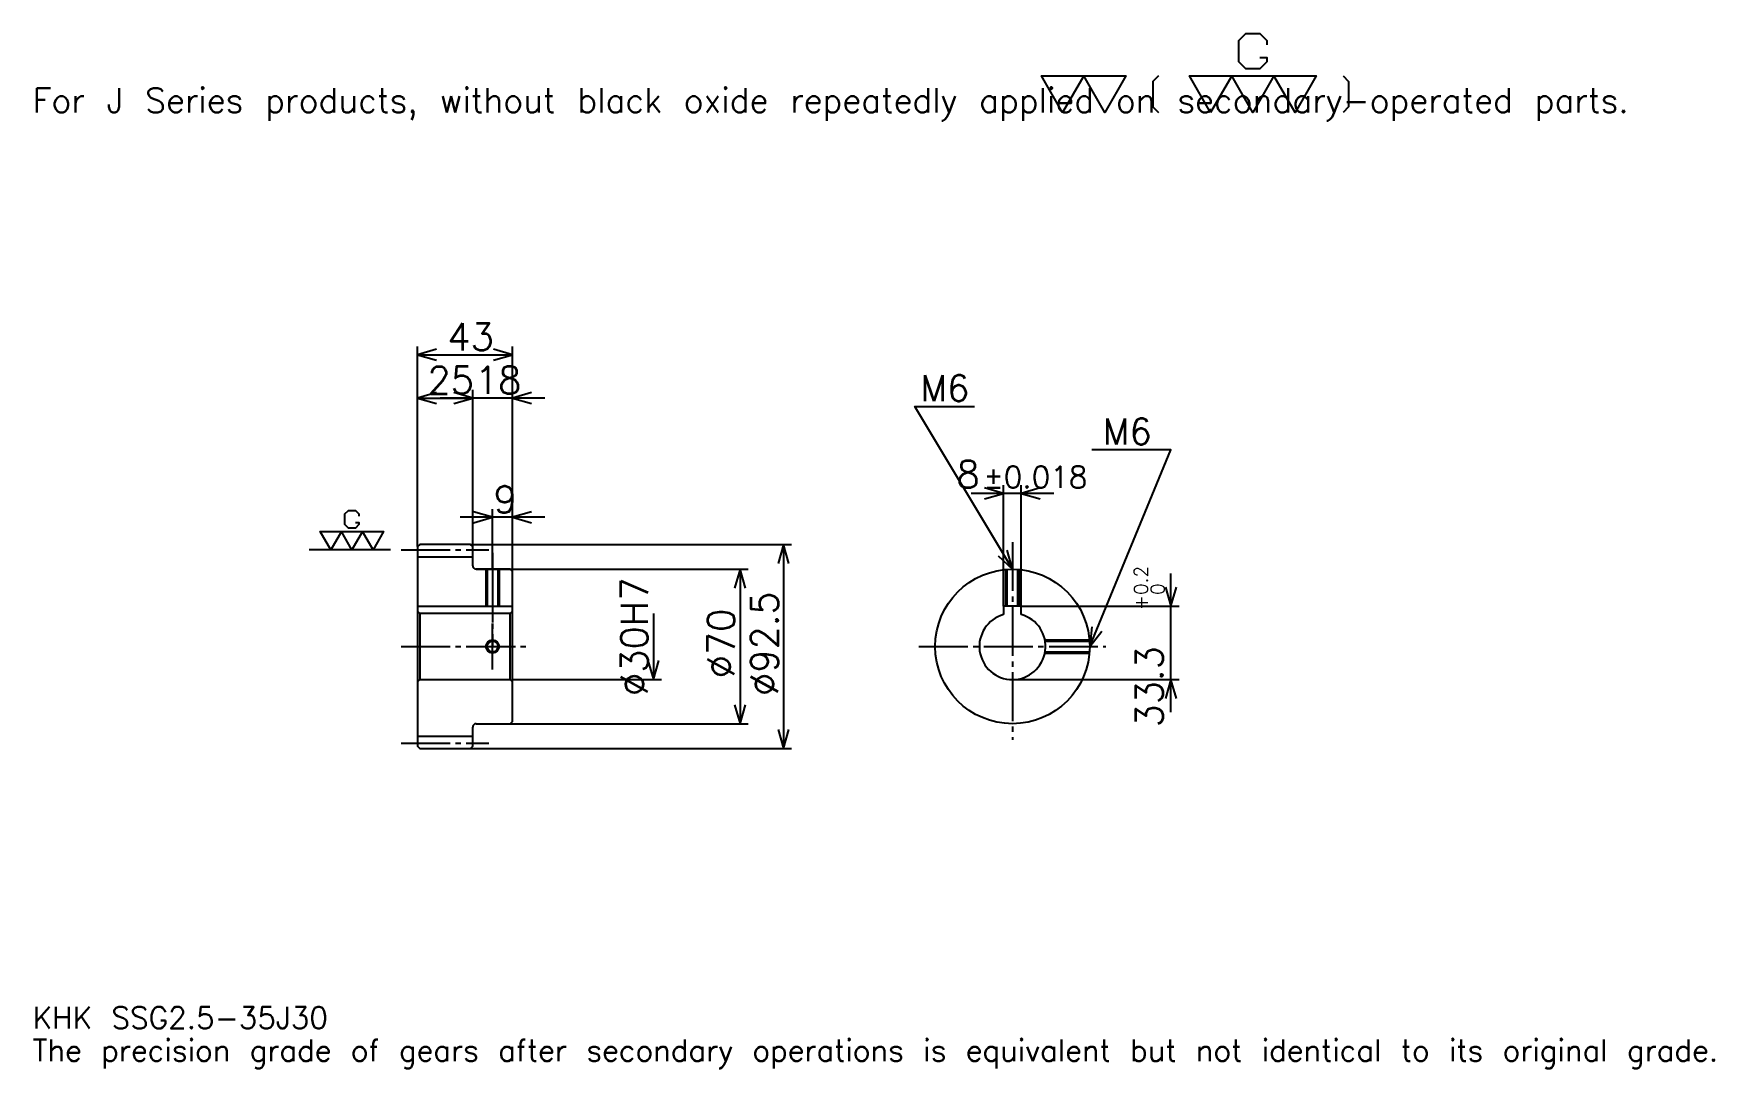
# Model space of a CAD drawing. Extents: x 25 to 787, y 9 to 478.
import ezdxf

# ---------------------------------------------------------------- set-up
doc = ezdxf.new("R2010")
doc.units = 0
doc.linetypes.add('DASHDOT', pattern=[29.478262, 22.108696, -2.456522, 2.456522, -2.456522])
doc.layers.get('0').update_dxf_attribs({"linetype": 'CONTINUOUS'})
doc.layers.add('DASHDOT', color=6, linetype='DASHDOT')
doc.styles.add('KANJI', font='TXT', dxfattribs={"bigfont": 'BIGFONT'})

msp = doc.modelspace()

# ---------------------------------------------------------------- linework, layer by layer
at = {"color": 5}
for p, q in [((198.978271, 246.456512), (198.978271, 336.119568)), ((241.978271, 246.456512), (241.978271, 336.119568)), ((198.978271, 332.434784), (241.978271, 332.434784)), ((198.978271, 312.782593), (223.978271, 312.782593)), ((256.717407, 312.782593), (209.239136, 312.782593)), ((223.978271, 246.456512), (223.978271, 316.467377)), ((487.326111, 269.597809), (449.847839, 269.597809)), ((464.586975, 218.506516), (464.586975, 273.282593)), ((472.586975, 218.506516), (472.586975, 273.282593)), ((232.978271, 246.456512), (232.978271, 262.423889)), ((256.717407, 258.739136), (218.239136, 258.739136)), ((198.978271, 245.456512), (198.978271, 246.456512)), ((222.978271, 246.456512), (241.978271, 246.456512)), ((223.978271, 245.456512), (223.978271, 246.456512)), ((232.978271, 235.206512), (232.978271, 246.456512)), ((232.978271, 235.206512), (232.978271, 246.456512)), ((241.978271, 246.456512), (368.489136, 246.456512)), ((241.978271, 234.206512), (241.978271, 246.456512)), ((364.804352, 246.456512), (364.804352, 153.956512)), ((225.478271, 235.206512), (241.978271, 235.206512)), ((241.978271, 235.206512), (348.836975, 235.206512)), ((345.152191, 235.206512), (345.152191, 165.206512)), ((540.434814, 170.467377), (540.434814, 233.245636)), ((305.847839, 215.206512), (305.847839, 185.206512)), ((472.586975, 218.506516), (544.119629, 218.506516)), ((241.978271, 185.206512), (309.532623, 185.206512)), ((468.586975, 185.206512), (544.119629, 185.206512)), ((225.478271, 165.206512), (241.978271, 165.206512)), ((241.978271, 165.206512), (348.836975, 165.206512)), ((222.978271, 153.956512), (241.978271, 153.956512)), ((241.978271, 153.956512), (368.489136, 153.956512))]:
    msp.add_line(p, q, dxfattribs=at)
at = {"color": 7}
msp.add_line((186.695663, 243.956512), (149.847839, 243.956512), dxfattribs=at)
at = {"color": 4}
for p, q in [((198.978271, 240.831512), (223.978271, 240.831512)), ((198.978271, 218.506516), (241.978271, 218.506516)), ((199.978271, 215.206512), (199.978271, 185.206512)), ((240.978271, 215.206512), (241.978271, 216.206512)), ((240.978271, 185.206512), (241.978271, 184.206512)), ((198.978271, 159.581512), (223.978271, 159.581512))]:
    msp.add_line(p, q, dxfattribs=at)
at = {"color": 7}
for points in [[(580.721741, 467.083038), (583.915222, 467.083038), (583.915222, 465.166962), (580.721741, 461.97348), (574.334778, 461.97348), (571.141296, 465.166962), (571.141296, 474.747406), (574.334778, 477.940887), (580.721741, 477.940887), (583.915222, 474.747406), (583.915222, 472.831299)], [(491.304352, 442.17392), (481.723907, 458.779999), (520.045654, 458.779999), (510.46521, 442.17392), (500.884796, 458.779999), (491.304352, 442.17392)], [(534.735657, 458.779999), (532.180847, 456.22522), (532.180847, 444.728699), (534.735657, 442.17392)], [(558.367371, 442.17392), (548.786987, 458.779999), (606.269592, 458.779999), (596.689148, 442.17392), (587.108704, 458.779999), (577.528259, 442.17392), (567.947815, 458.779999), (558.367371, 442.17392)], [(618.404785, 458.779999), (620.959595, 456.22522), (620.959595, 444.728699), (618.404785, 442.17392)], [(170.851105, 256.411072), (172.447845, 256.411072), (172.447845, 255.453033), (170.851105, 253.856293), (167.657623, 253.856293), (166.060883, 255.453033), (166.060883, 260.243256), (167.657623, 261.839996), (170.851105, 261.839996), (172.447845, 260.243256), (172.447845, 259.285217)], [(159.67392, 243.956512), (154.883698, 252.259552), (183.625015, 252.259552), (178.834793, 243.956512), (174.044571, 252.259552), (169.254364, 243.956512), (164.464142, 252.259552), (159.67392, 243.956512)]]:
    msp.add_lwpolyline(points, dxfattribs=at)
at = {"color": 5}
for points in [[(207.576096, 334.891296), (198.978271, 332.434784), (207.576096, 329.978271)], [(233.380447, 329.978271), (241.978271, 332.434784), (233.380447, 334.891296)], [(207.576096, 315.239136), (198.978271, 312.782593), (207.576096, 310.32608)], [(215.380447, 310.32608), (223.978271, 312.782593), (215.380447, 315.239136)], [(215.380447, 310.32608), (223.978271, 312.782593), (215.380447, 315.239136)], [(250.576096, 315.239136), (241.978271, 312.782593), (250.576096, 310.32608)], [(468.586975, 235.206512), (424.369568, 308.902161), (451.391296, 308.902161)], [(503.586975, 200.206512), (540.434814, 289.25), (504.56955, 289.25)], [(455.989136, 267.141296), (464.586975, 269.597809), (455.989136, 272.054321)], [(481.184814, 272.054321), (472.586975, 269.597809), (481.184814, 267.141296)], [(224.380447, 256.282593), (232.978271, 258.739136), (224.380447, 261.195648)], [(250.576096, 261.195648), (241.978271, 258.739136), (250.576096, 256.282593)], [(367.260864, 237.858688), (364.804352, 246.456512), (362.347839, 237.858688)], [(462.056976, 241.315216), (468.586975, 235.206512), (466.269867, 243.842957)], [(347.608704, 226.608688), (345.152191, 235.206512), (342.695679, 226.608688)], [(537.978271, 227.10434), (540.434814, 218.506516), (542.891357, 227.10434)], [(504.604706, 209.090286), (503.586975, 200.206512), (509.144379, 207.21167)], [(303.391327, 193.804337), (305.847839, 185.206512), (308.304352, 193.804337)], [(542.891357, 176.608688), (540.434814, 185.206512), (537.978271, 176.608688)], [(342.695679, 173.804337), (345.152191, 165.206512), (347.608704, 173.804337)], [(362.347839, 162.554337), (364.804352, 153.956512), (367.260864, 162.554337)]]:
    msp.add_lwpolyline(points, dxfattribs=at)
at = {"color": 4}
for points in [[(223.978271, 236.706512), (223.978271, 245.456512), (222.978271, 246.456512), (199.978271, 246.456512), (198.978271, 245.456512), (198.978271, 184.206512)], [(225.478271, 165.206512), (240.978271, 165.206512), (241.978271, 166.206512), (241.978271, 234.206512), (240.978271, 235.206512), (225.478271, 235.206512)], [(229.978271, 235.206512), (229.978271, 218.506516)], [(230.51828, 235.206512), (230.51828, 218.506516)], [(235.438263, 235.206512), (235.438263, 218.506516)], [(235.978271, 235.206512), (235.978271, 218.506516)], [(465.586975, 218.506516), (465.586975, 235.077698)], [(466.126984, 218.506516), (466.126984, 235.119949)], [(471.046967, 218.506516), (471.046967, 235.119949)], [(471.586975, 218.506516), (471.586975, 235.077698)], [(198.978271, 184.206512), (199.978271, 185.206512), (240.978271, 185.206512), (240.978271, 215.206512), (199.978271, 215.206512), (198.978271, 216.206512)], [(472.586975, 214.663345), (472.586975, 218.506516), (464.586975, 218.506516), (464.586975, 214.663345)], [(483.283905, 203.206512), (503.45816, 203.206512)], [(483.383881, 202.666519), (503.500427, 202.666519)], [(483.283905, 197.206512), (503.45816, 197.206512)], [(483.383881, 197.746506), (503.500427, 197.746506)], [(198.978271, 184.206512), (198.978271, 154.956512), (199.978271, 153.956512), (222.978271, 153.956512), (223.978271, 154.956512), (223.978271, 163.706512)]]:
    msp.add_lwpolyline(points, dxfattribs=at)
for centre, radius in [((468.586975, 200.206512), 35), ((232.978271, 200.206512), 2.46)]:
    msp.add_circle(centre, radius, dxfattribs=at)
at = {"color": 7}
msp.add_circle((232.978271, 200.206512), 3, dxfattribs=at)
at = {"color": 4}
for centre, radius, start, end in [((225.478271, 236.706512), 1.5, 180, 270), ((468.586975, 200.206512), 15, 105.466010323, 74.533989677), ((225.478271, 163.706512), 1.5, 90, 180)]:
    msp.add_arc(centre, radius, start, end, dxfattribs=at)
at = {"layer": 'DASHDOT', "color": 7}
for p, q in [((191.608704, 243.956512), (231.347839, 243.956512)), ((468.586975, 247.48912), (468.586975, 157.836945)), ((232.978271, 235.206512), (232.978271, 200.206512)), ((191.608704, 200.206512), (249.347839, 200.206512)), ((426.217407, 200.206512), (510.956543, 200.206512)), ((191.608704, 156.456512), (231.347839, 156.456512))]:
    msp.add_line(p, q, dxfattribs=at)
for points in [[(232.978271, 242.57608), (232.978271, 211.136948)], [(232.978271, 189.836945), (232.978271, 210.57608)], [(222.608704, 200.206512), (243.347839, 200.206512)]]:
    msp.add_lwpolyline(points, dxfattribs=at)

# ---------------------------------------------------------------- texts
at = {"color": 7, "style": 'KANJI'}
for s, height, p in [('For J Series products, without black oxide repeatedly applied on secondary-operated parts.', 11.054348, (24.565218, 442.17392)), ('43', 12.282609, (212.494568, 334.399994)), ('25', 12.282609, (203.494583, 314.747803)), ('18', 12.282609, (224.994568, 314.747803)), ('M6', 11.791305, (426.826111, 311.358704)), ('M6', 11.791305, (509.482605, 291.706512)), ('8', 12.282609, (443.233246, 272.054321)), ('%%p0.018', 9.826087, (455.39151, 272.054321)), ('9', 12.282609, (233.48642, 260.704346)), ('KHK SSG2.5-35J30', 9.826087, (24.565218, 27.02174)), ('The precision grade of gears after secondary operations is equivalent but not identical to its original grade.', 9.826087, (24.565218, 12.282609))]:
    msp.add_text(s, height=height, dxfattribs=at).set_placement(p)
for s, height, p in [('%%c30H7', 12.282609, (303.391327, 177.790756)), ('0.2', 6.141304, (529.871765, 223.546646)), ('%%c92.5', 12.282609, (362.347839, 177.790741)), ('+', 6.141304, (529.871765, 216.668381)), ('0', 6.141304, (537.487, 223.546646)), ('%%c70', 12.282609, (342.695679, 185.774445)), ('33.3', 12.282609, (536.75, 163.504395))]:
    msp.add_text(s, height=height, rotation=90, dxfattribs=at).set_placement(p)

doc.saveas('drawing.dxf')
